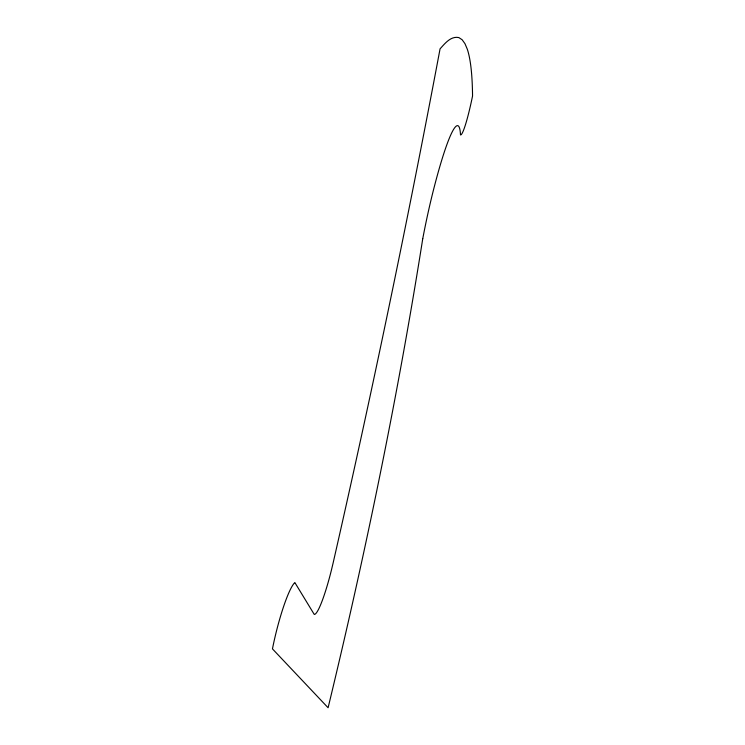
<?xml version="1.0" encoding="UTF-8"?>
<svg xmlns="http://www.w3.org/2000/svg" width="745" height="745" viewBox="0 0 745 745"><rect width="100%" height="100%" fill="white"/><g stroke="black" fill="none" stroke-linecap="round" stroke-linejoin="round"><path stroke-width="1.12" d="M422.75 238.707C397.849 396.303 365.59 552.688 328.098 707.75L272.456 648.876A54.04 7.795 -76.1 0 1 294.862 582.571L314.241 614.42A52.588 6.742 -76.8 0 0 331.488 569.823L333.071 563.201C372.016 392.457 407.701 220.958 440.062 48.844C444.877 43.573 450.734 35.862 458.846 37.576L462.151 39.755L464.954 43.657L467.283 49.133A589.91 65.793 -76.9 0 1 472.544 96.04A48.015 4.656 -79.3 0 1 460.503 134.919A121.305 12.339 -78.6 0 0 433.86 188.438A92.445 9.583 -78.7 0 0 422.75 238.707"/></g></svg>
